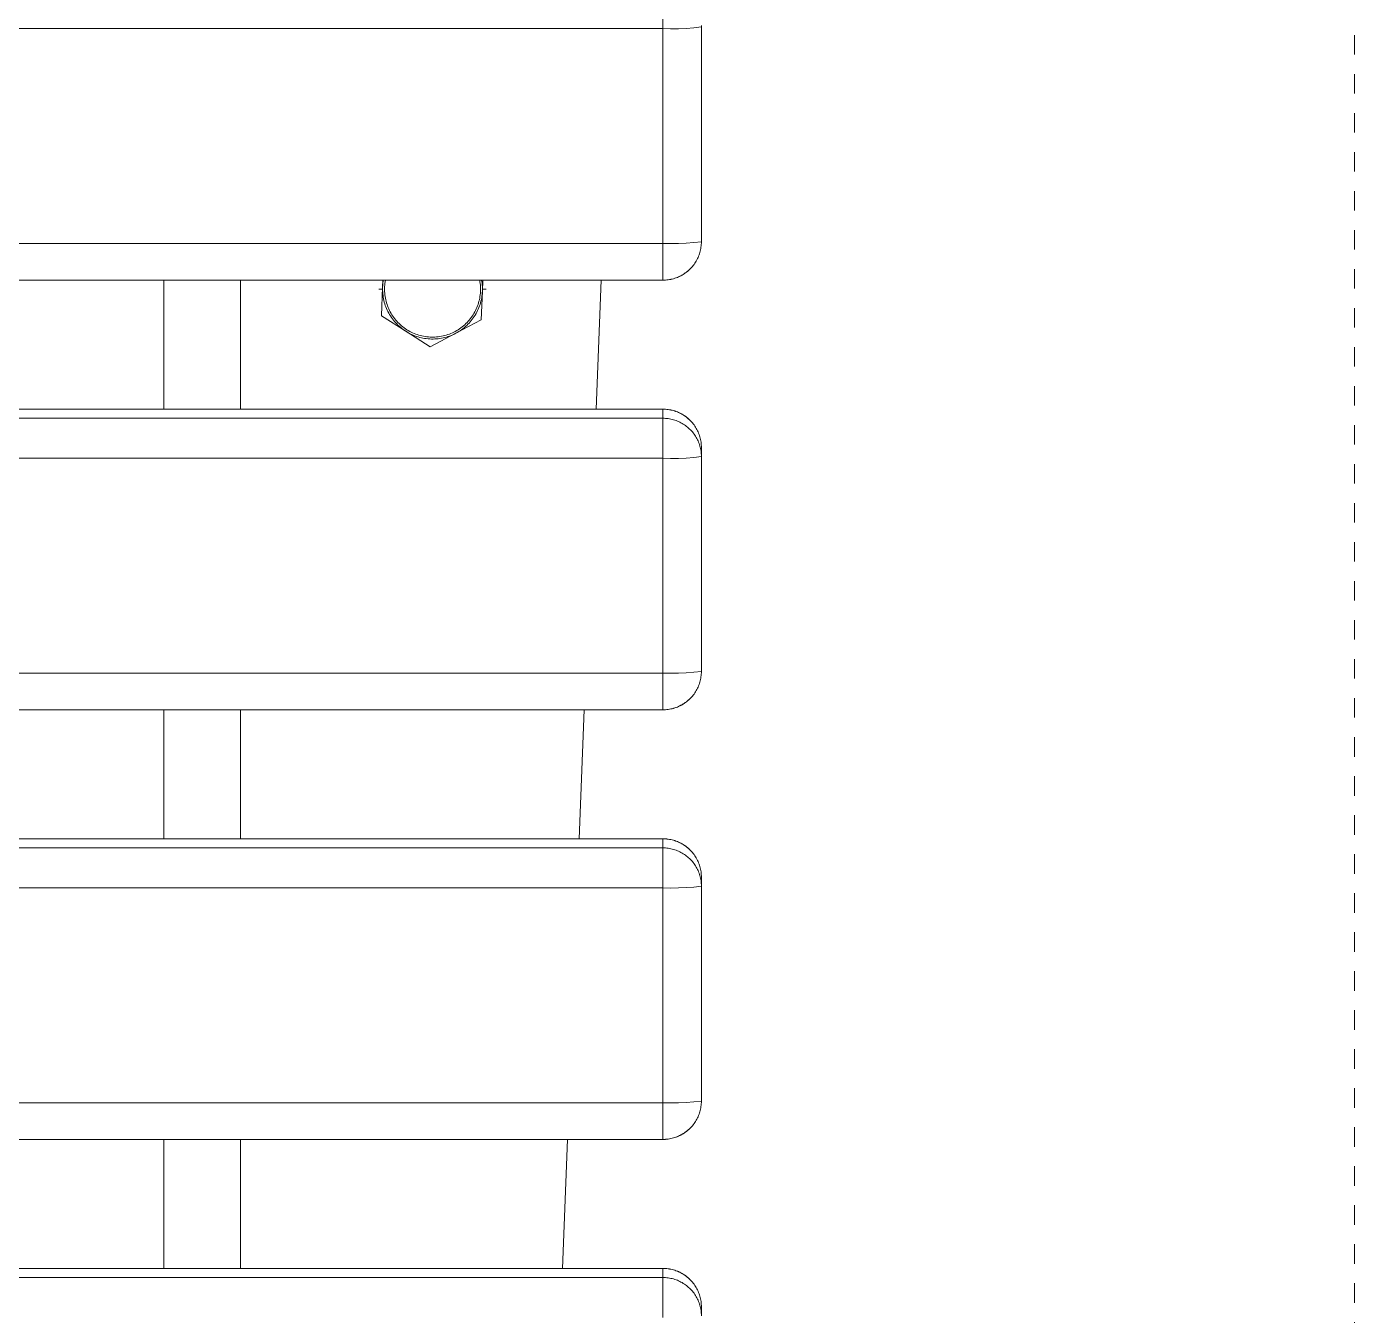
# Model space of a CAD drawing. Header units: inches. Extents: x -16 to 183, y -17 to 123.
# Drawn here: x 59.72 to 66.53, y 74.07 to 80.68 of the extents above; entities that cross this region are included whole.
import ezdxf

# ---------------------------------------------------------------- set-up
doc = ezdxf.new("R2010")
doc.units = ezdxf.units.IN
doc.linetypes.add('HIDDEN', pattern=[1.905, 1.27, -0.635])
doc.layers.add('ZANO_R', color=7, linetype='Continuous', lineweight=0)
doc.layers.add('ZANO_R_przerywana', color=250, linetype='HIDDEN', lineweight=0)

msp = doc.modelspace()

# ---------------------------------------------------------------- linework, layer by layer
at = {"layer": 'ZANO_R'}
for p, q in [((62.98564, 80.66803), (62.98564, 80.87301)), ((62.98564, 80.66803), (-7.48676, 80.66803)), ((62.98564, 79.56665), (62.98564, 80.66803)), ((62.98564, 80.66803), (63.02508, 80.66704)), ((63.02508, 80.66704), (63.06453, 80.66738)), ((63.06453, 80.66738), (63.10394, 80.66904)), ((63.10394, 80.66904), (63.14328, 80.67203)), ((63.14328, 80.67203), (63.18249, 80.67634)), ((63.18237, 80.68321), (63.18249, 80.67634)), ((63.18249, 79.6217), (63.18249, 80.67616)), ((-7.48676, 79.56665), (62.98564, 79.56665)), ((62.98564, 79.43175), (62.98564, 79.56665)), ((62.98564, 79.56665), (63.02508, 79.56566)), ((63.02508, 79.56566), (63.06453, 79.566)), ((63.06453, 79.566), (63.10394, 79.56766)), ((63.10394, 79.56766), (63.14328, 79.57065)), ((63.14328, 79.57065), (63.18249, 79.57496)), ((63.182, 79.56105), (63.1814, 79.55421)), ((63.18237, 79.56791), (63.182, 79.56105)), ((63.18249, 79.57478), (63.18237, 79.56791)), ((63.18249, 79.6217), (63.18249, 79.57496)), ((63.16542, 79.49477), (63.16251, 79.48855)), ((63.16811, 79.50109), (63.16542, 79.49477)), ((63.17057, 79.5075), (63.16811, 79.50109)), ((63.17281, 79.51399), (63.17057, 79.5075)), ((63.17483, 79.52056), (63.17281, 79.51399)), ((63.17661, 79.52719), (63.17483, 79.52056)), ((63.17816, 79.53388), (63.17661, 79.52719)), ((63.17947, 79.54062), (63.17816, 79.53388)), ((63.18055, 79.5474), (63.17947, 79.54062)), ((63.1814, 79.55421), (63.18055, 79.5474)), ((62.98564, 79.39027), (62.98564, 79.43175)), ((63.11211, 79.42411), (63.10677, 79.41979)), ((63.11618, 79.42775), (63.11101, 79.42333)), ((63.1173, 79.42862), (63.11211, 79.42411)), ((63.12119, 79.43234), (63.11618, 79.42775)), ((63.12232, 79.4333), (63.1173, 79.42862)), ((63.12718, 79.43815), (63.12232, 79.4333)), ((63.13187, 79.44317), (63.12718, 79.43815)), ((63.13637, 79.44835), (63.13187, 79.44317)), ((63.1407, 79.45368), (63.13637, 79.44835)), ((63.14483, 79.45917), (63.1407, 79.45368)), ((63.14877, 79.46479), (63.14483, 79.45917)), ((63.15252, 79.47055), (63.14877, 79.46479)), ((63.15606, 79.47643), (63.15252, 79.47055)), ((63.15939, 79.48243), (63.15606, 79.47643)), ((63.16251, 79.48855), (63.15939, 79.48243)), ((62.98564, 79.37811), (-7.48676, 79.37811)), ((62.98564, 79.37829), (0.78024, 79.37829)), ((60.42659, 78.71681), (60.42659, 79.37829)), ((60.82029, 78.71681), (60.82029, 79.37829)), ((61.54884, 79.34257), (61.55027, 79.37829)), ((61.54982, 79.35692), (61.54923, 79.34976)), ((61.55061, 79.36407), (61.54982, 79.35692)), ((61.5516, 79.37119), (61.55061, 79.36407)), ((61.55279, 79.37829), (61.5516, 79.37119)), ((61.56023, 79.36169), (61.55937, 79.35333)), ((61.56138, 79.37001), (61.56023, 79.36169)), ((61.5628, 79.37829), (61.56138, 79.37001)), ((62.04628, 79.37829), (62.04771, 79.37001)), ((62.04771, 79.37001), (62.04885, 79.36168)), ((62.04885, 79.36168), (62.04971, 79.35332)), ((62.05761, 79.37034), (62.05629, 79.37829)), ((62.05868, 79.36235), (62.05761, 79.37034)), ((62.0595, 79.35434), (62.05868, 79.36235)), ((62.06248, 79.37823), (62.06024, 79.32214)), ((62.64258, 78.71681), (62.66837, 79.37829)), ((62.98564, 79.38067), (62.98564, 79.39027)), ((62.98564, 79.37858), (62.98564, 79.38067)), ((62.98564, 79.37817), (62.98564, 79.37858)), ((62.99244, 79.3784), (62.98564, 79.37829)), ((62.99251, 79.37823), (62.98564, 79.37811)), ((62.98564, 79.37811), (62.98564, 79.37817)), ((62.98564, 79.37815), (62.98564, 79.37812)), ((62.98564, 79.37812), (62.98564, 79.37811)), ((62.98564, 79.37811), (62.98564, 79.37811)), ((62.99922, 79.37875), (62.99244, 79.3784)), ((62.99937, 79.37859), (62.99251, 79.37823)), ((63.00599, 79.37934), (62.99922, 79.37875)), ((63.00621, 79.37919), (62.99937, 79.37859)), ((63.01274, 79.38016), (63.00599, 79.37934)), ((63.01302, 79.38002), (63.00621, 79.37919)), ((63.01945, 79.38121), (63.01274, 79.38016)), ((63.01981, 79.3811), (63.01302, 79.38002)), ((63.02612, 79.38249), (63.01945, 79.38121)), ((63.02655, 79.38241), (63.01981, 79.3811)), ((63.03275, 79.384), (63.02612, 79.38249)), ((63.03324, 79.38395), (63.02655, 79.38241)), ((63.03931, 79.38574), (63.03275, 79.384)), ((63.03987, 79.38573), (63.03324, 79.38395)), ((63.04582, 79.3877), (63.03931, 79.38574)), ((63.04644, 79.38773), (63.03987, 79.38573)), ((63.05225, 79.38989), (63.04582, 79.3877)), ((63.05293, 79.38997), (63.04644, 79.38773)), ((63.05861, 79.3923), (63.05225, 79.38989)), ((63.05934, 79.39243), (63.05293, 79.38997)), ((63.06487, 79.39492), (63.05861, 79.3923)), ((63.06566, 79.39511), (63.05934, 79.39243)), ((63.07105, 79.39776), (63.06487, 79.39492)), ((63.07189, 79.39801), (63.06566, 79.39511)), ((63.07712, 79.40081), (63.07105, 79.39776)), ((63.07801, 79.40113), (63.07189, 79.39801)), ((63.08308, 79.40407), (63.07712, 79.40081)), ((63.08401, 79.40445), (63.07801, 79.40113)), ((63.08892, 79.40753), (63.08308, 79.40407)), ((63.0899, 79.40799), (63.08401, 79.40445)), ((63.09465, 79.4112), (63.08892, 79.40753)), ((63.09566, 79.41173), (63.0899, 79.40799)), ((63.10024, 79.41505), (63.09465, 79.4112)), ((63.10129, 79.41566), (63.09566, 79.41173)), ((63.1057, 79.4191), (63.10024, 79.41505)), ((63.10677, 79.41979), (63.10129, 79.41566)), ((63.11101, 79.42333), (63.1057, 79.4191)), ((61.54843, 79.33236), (61.52895, 79.33236)), ((61.54294, 79.19494), (61.54884, 79.34257)), ((61.54884, 79.34257), (61.54864, 79.33393)), ((61.54864, 79.33393), (61.54873, 79.32529)), ((61.54873, 79.32529), (61.54912, 79.31665)), ((61.54923, 79.34976), (61.54884, 79.34257)), ((61.54912, 79.31665), (61.54979, 79.30803)), ((61.54979, 79.30803), (61.55076, 79.29944)), ((61.55076, 79.29944), (61.55202, 79.29089)), ((61.55202, 79.29089), (61.55356, 79.28239)), ((61.5588, 79.34495), (61.55851, 79.33655)), ((61.55851, 79.33655), (61.55851, 79.32815)), ((61.55851, 79.32815), (61.5588, 79.31975)), ((61.55937, 79.35333), (61.5588, 79.34495)), ((61.5588, 79.31975), (61.55937, 79.31137)), ((61.55937, 79.31137), (61.56023, 79.30301)), ((61.56023, 79.30301), (61.56138, 79.29469)), ((61.56138, 79.29469), (61.56281, 79.28641)), ((62.0477, 79.29468), (62.04627, 79.2864)), ((62.04885, 79.303), (62.0477, 79.29468)), ((62.04971, 79.31136), (62.04885, 79.303)), ((62.04971, 79.35332), (62.05028, 79.34494)), ((62.05028, 79.31974), (62.04971, 79.31136)), ((62.05028, 79.34494), (62.05057, 79.33654)), ((62.05057, 79.32814), (62.05028, 79.31974)), ((62.05057, 79.33654), (62.05057, 79.32814)), ((62.06024, 79.32214), (62.05434, 79.17451)), ((62.05654, 79.28779), (62.0579, 79.29632)), ((62.0579, 79.29632), (62.05897, 79.3049)), ((62.05897, 79.3049), (62.05975, 79.31351)), ((62.06007, 79.3463), (62.0595, 79.35434)), ((62.05975, 79.31351), (62.06024, 79.32214)), ((62.06038, 79.33825), (62.06007, 79.3463)), ((62.06024, 79.32214), (62.06044, 79.33019)), ((62.06044, 79.33019), (62.06038, 79.33825)), ((62.08013, 79.33236), (62.06065, 79.33236)), ((61.55356, 79.28239), (61.55539, 79.27394)), ((61.55539, 79.27394), (61.55751, 79.26556)), ((61.55751, 79.26556), (61.5599, 79.25725)), ((61.5599, 79.25725), (61.56258, 79.24903)), ((61.56258, 79.24903), (61.56553, 79.24091)), ((61.56281, 79.28641), (61.56451, 79.27819)), ((61.56451, 79.27819), (61.5665, 79.27003)), ((61.56553, 79.24091), (61.56876, 79.23289)), ((61.5665, 79.27003), (61.56877, 79.26194)), ((61.56876, 79.23289), (61.57225, 79.22498)), ((61.56877, 79.26194), (61.57131, 79.25393)), ((61.57131, 79.25393), (61.57412, 79.24601)), ((61.57225, 79.22498), (61.57601, 79.2172)), ((61.57412, 79.24601), (61.57721, 79.2382)), ((61.57721, 79.2382), (61.58055, 79.23049)), ((61.58055, 79.23049), (61.58416, 79.2229)), ((61.58416, 79.2229), (61.58803, 79.21545)), ((62.02491, 79.22288), (62.02104, 79.21542)), ((62.02852, 79.23047), (62.02491, 79.22288)), ((62.03187, 79.23817), (62.02852, 79.23047)), ((62.03164, 79.21439), (62.03549, 79.22213)), ((62.03495, 79.24599), (62.03187, 79.23817)), ((62.03776, 79.25391), (62.03495, 79.24599)), ((62.03549, 79.22213), (62.03908, 79.22999)), ((62.04031, 79.26192), (62.03776, 79.25391)), ((62.03908, 79.22999), (62.04241, 79.23797)), ((62.04257, 79.27001), (62.04031, 79.26192)), ((62.04241, 79.23797), (62.04546, 79.24606)), ((62.04456, 79.27817), (62.04257, 79.27001)), ((62.04627, 79.2864), (62.04456, 79.27817)), ((62.04546, 79.24606), (62.04823, 79.25425)), ((62.04823, 79.25425), (62.05073, 79.26252)), ((62.05073, 79.26252), (62.05295, 79.27088)), ((62.05295, 79.27088), (62.05489, 79.2793)), ((62.05489, 79.2793), (62.05654, 79.28779)), ((61.66784, 79.11602), (61.54294, 79.19494)), ((61.57601, 79.2172), (61.58003, 79.20954)), ((61.58003, 79.20954), (61.58431, 79.20203)), ((61.58431, 79.20203), (61.58883, 79.19467)), ((61.58803, 79.21545), (61.59214, 79.20812)), ((61.58883, 79.19467), (61.59361, 79.18746)), ((61.59214, 79.20812), (61.59651, 79.20094)), ((61.59361, 79.18746), (61.59862, 79.18042)), ((61.59651, 79.20094), (61.60112, 79.19392)), ((61.59862, 79.18042), (61.60387, 79.17355)), ((61.60112, 79.19392), (61.60596, 79.18706)), ((61.60387, 79.17355), (61.60935, 79.16687)), ((61.60596, 79.18706), (61.61104, 79.18036)), ((61.60935, 79.16687), (61.61505, 79.16037)), ((61.61104, 79.18036), (61.61634, 79.17384)), ((61.61505, 79.16037), (61.62097, 79.15407)), ((61.61634, 79.17384), (61.62186, 79.16751)), ((61.62097, 79.15407), (61.62709, 79.14797)), ((61.62186, 79.16751), (61.62759, 79.16137)), ((61.62759, 79.16137), (61.63353, 79.15543)), ((61.63353, 79.15543), (61.63967, 79.1497)), ((62.05434, 79.17451), (61.92354, 79.1058)), ((61.96938, 79.14967), (61.97552, 79.1554)), ((61.97552, 79.1554), (61.98146, 79.16134)), ((61.98146, 79.16134), (61.9872, 79.16748)), ((61.98591, 79.15182), (61.9919, 79.15805)), ((61.9872, 79.16748), (61.99272, 79.17382)), ((61.9919, 79.15805), (61.99768, 79.16447)), ((61.99272, 79.17382), (61.99802, 79.18033)), ((61.99768, 79.16447), (62.00324, 79.17109)), ((61.99802, 79.18033), (62.0031, 79.18703)), ((62.0031, 79.18703), (62.00795, 79.19389)), ((62.00324, 79.17109), (62.00857, 79.1779)), ((62.00795, 79.19389), (62.01256, 79.20092)), ((62.00857, 79.1779), (62.01368, 79.18488)), ((62.01692, 79.20809), (62.01256, 79.20092)), ((62.01368, 79.18488), (62.01854, 79.19202)), ((62.02104, 79.21542), (62.01692, 79.20809)), ((62.01854, 79.19202), (62.02315, 79.19933)), ((62.02315, 79.19933), (62.02752, 79.20679)), ((62.02752, 79.20679), (62.03164, 79.21439)), ((61.62709, 79.14797), (61.63342, 79.14208)), ((61.63342, 79.14208), (61.63995, 79.13641)), ((61.63967, 79.1497), (61.646, 79.14417)), ((61.63995, 79.13641), (61.64666, 79.13096)), ((61.646, 79.14417), (61.65252, 79.13887)), ((61.64666, 79.13096), (61.65355, 79.12574)), ((61.65252, 79.13887), (61.65921, 79.1338)), ((61.65355, 79.12574), (61.66061, 79.12076)), ((61.65921, 79.1338), (61.66608, 79.12895)), ((61.66061, 79.12076), (61.66784, 79.11602)), ((61.66608, 79.12895), (61.6731, 79.12434)), ((61.66784, 79.11602), (61.67523, 79.11153)), ((61.79274, 79.0371), (61.66784, 79.11602)), ((61.6731, 79.12434), (61.68028, 79.11998)), ((61.67523, 79.11153), (61.68276, 79.10729)), ((61.68028, 79.11998), (61.6876, 79.11586)), ((61.68276, 79.10729), (61.69043, 79.1033)), ((61.6876, 79.11586), (61.69506, 79.11199)), ((61.69043, 79.1033), (61.69823, 79.09958)), ((61.69506, 79.11199), (61.70265, 79.10838)), ((61.69823, 79.09958), (61.70615, 79.09612)), ((61.70265, 79.10838), (61.71036, 79.10503)), ((61.70615, 79.09612), (61.71419, 79.09293)), ((61.71036, 79.10503), (61.71817, 79.10195)), ((61.71419, 79.09293), (61.72233, 79.09002)), ((61.71817, 79.10195), (61.72609, 79.09914)), ((61.72233, 79.09002), (61.73056, 79.08738)), ((61.72609, 79.09914), (61.7341, 79.09659)), ((61.73056, 79.08738), (61.73887, 79.08502)), ((61.7341, 79.09659), (61.74219, 79.09433)), ((61.73887, 79.08502), (61.74727, 79.08294)), ((61.74219, 79.09433), (61.75035, 79.09234)), ((61.75035, 79.09234), (61.75858, 79.09063)), ((61.75858, 79.09063), (61.76686, 79.0892)), ((61.76686, 79.0892), (61.77518, 79.08805)), ((61.77518, 79.08805), (61.78354, 79.08719)), ((61.78354, 79.08719), (61.79192, 79.08662)), ((61.79192, 79.08662), (61.80032, 79.08633)), ((61.92354, 79.1058), (61.79274, 79.0371)), ((61.80032, 79.08633), (61.80872, 79.08633)), ((61.80872, 79.08633), (61.81712, 79.08662)), ((61.81712, 79.08662), (61.8255, 79.08719)), ((61.8255, 79.08719), (61.83386, 79.08805)), ((61.83386, 79.08805), (61.84218, 79.08919)), ((61.84218, 79.08919), (61.85046, 79.09062)), ((61.85046, 79.09062), (61.85869, 79.09233)), ((61.85869, 79.09233), (61.86685, 79.09431)), ((61.85874, 79.08226), (61.86716, 79.08423)), ((61.86685, 79.09431), (61.87494, 79.09658)), ((61.86716, 79.08423), (61.8755, 79.08649)), ((61.87494, 79.09658), (61.88295, 79.09912)), ((61.8755, 79.08649), (61.88377, 79.08902)), ((61.88295, 79.09912), (61.89087, 79.10193)), ((61.88377, 79.08902), (61.89194, 79.09184)), ((61.89087, 79.10193), (61.89868, 79.10502)), ((61.89194, 79.09184), (61.90001, 79.09493)), ((61.89868, 79.10502), (61.90639, 79.10836)), ((61.90001, 79.09493), (61.90798, 79.09829)), ((61.90639, 79.10836), (61.91398, 79.11197)), ((61.90798, 79.09829), (61.91582, 79.10191)), ((61.91398, 79.11197), (61.92144, 79.11583)), ((61.91582, 79.10191), (61.92354, 79.1058)), ((61.92144, 79.11583), (61.92876, 79.11995)), ((61.92354, 79.1058), (61.93113, 79.10995)), ((61.92876, 79.11995), (61.93594, 79.12432)), ((61.93113, 79.10995), (61.93857, 79.11435)), ((61.93594, 79.12432), (61.94297, 79.12892)), ((61.93857, 79.11435), (61.94585, 79.11901)), ((61.94297, 79.12892), (61.94983, 79.13377)), ((61.94585, 79.11901), (61.95298, 79.1239)), ((61.94983, 79.13377), (61.95653, 79.13884)), ((61.95298, 79.1239), (61.95993, 79.12903)), ((61.95653, 79.13884), (61.96305, 79.14415)), ((61.95993, 79.12903), (61.96671, 79.1344)), ((61.96305, 79.14415), (61.96938, 79.14967)), ((61.96671, 79.1344), (61.97331, 79.13999)), ((61.97331, 79.13999), (61.97971, 79.1458)), ((61.97971, 79.1458), (61.98591, 79.15182)), ((61.74727, 79.08294), (61.75572, 79.08115)), ((61.75572, 79.08115), (61.76423, 79.07965)), ((61.76423, 79.07965), (61.77279, 79.07843)), ((61.77279, 79.07843), (61.78139, 79.0775)), ((61.78139, 79.0775), (61.79001, 79.07686)), ((61.79001, 79.07686), (61.79864, 79.07652)), ((61.79864, 79.07652), (61.80729, 79.07647)), ((61.80729, 79.07647), (61.81593, 79.0767)), ((61.81593, 79.0767), (61.82456, 79.07724)), ((61.82456, 79.07724), (61.83316, 79.07806)), ((61.83316, 79.07806), (61.84173, 79.07917)), ((61.84173, 79.07917), (61.85026, 79.08057)), ((61.85026, 79.08057), (61.85874, 79.08226)), ((-7.48676, 78.71698), (62.98564, 78.71698)), ((62.98564, 78.71681), (-7.48676, 78.71681)), ((62.98564, 78.71698), (62.99244, 78.71687)), ((62.98564, 78.71681), (62.98564, 78.71694)), ((62.98564, 78.67026), (62.98564, 78.71681)), ((62.98564, 78.71681), (62.99251, 78.71669)), ((62.99244, 78.71687), (62.99923, 78.71651)), ((62.99251, 78.71669), (62.99937, 78.71633)), ((62.99923, 78.71651), (63.00601, 78.71593)), ((62.99937, 78.71633), (63.00621, 78.71574)), ((63.00601, 78.71593), (63.01276, 78.71511)), ((63.00621, 78.71574), (63.01303, 78.71491)), ((63.01276, 78.71511), (63.01947, 78.71405)), ((63.01303, 78.71491), (63.01981, 78.71383)), ((63.01947, 78.71405), (63.02615, 78.71277)), ((63.01981, 78.71383), (63.02655, 78.71253)), ((63.02615, 78.71277), (63.03278, 78.71126)), ((63.02655, 78.71253), (63.03325, 78.71098)), ((63.03278, 78.71126), (63.03935, 78.70951)), ((63.03325, 78.71098), (63.03988, 78.70921)), ((63.03935, 78.70951), (63.04586, 78.70755)), ((63.03988, 78.70921), (63.04645, 78.7072)), ((63.04586, 78.70755), (63.0523, 78.70536)), ((63.04645, 78.7072), (63.05294, 78.70497)), ((63.0523, 78.70536), (63.05865, 78.70294)), ((63.05294, 78.70497), (63.05936, 78.70251)), ((63.05865, 78.70294), (63.06492, 78.70031)), ((63.05936, 78.70251), (63.06568, 78.69983)), ((63.06492, 78.70031), (63.0711, 78.69747)), ((63.06568, 78.69983), (63.07191, 78.69693)), ((63.0711, 78.69747), (63.07717, 78.69441)), ((63.07191, 78.69693), (63.07803, 78.69382)), ((63.07717, 78.69441), (63.08314, 78.69114)), ((63.07803, 78.69382), (63.08404, 78.69049)), ((63.08314, 78.69114), (63.08899, 78.68767)), ((63.08404, 78.69049), (63.08992, 78.68696)), ((63.08899, 78.68767), (63.09471, 78.68401)), ((63.08992, 78.68696), (63.09569, 78.68322)), ((63.09471, 78.68401), (63.10031, 78.68014)), ((63.09569, 78.68322), (63.10131, 78.67928)), ((63.10031, 78.68014), (63.10576, 78.67609)), ((63.10131, 78.67928), (63.1068, 78.67515)), ((63.10576, 78.67609), (63.11108, 78.67184)), ((-7.48676, 78.67026), (62.98564, 78.67026)), ((62.98564, 78.46527), (62.98564, 78.67026)), ((62.98564, 78.67026), (62.99251, 78.67014)), ((62.99251, 78.67014), (62.99937, 78.66978)), ((62.99937, 78.66978), (63.00621, 78.66919)), ((63.00621, 78.66919), (63.01303, 78.66836)), ((63.01303, 78.66836), (63.01981, 78.66728)), ((63.01981, 78.66728), (63.02655, 78.66598)), ((63.02655, 78.66598), (63.03325, 78.66443)), ((63.03325, 78.66443), (63.03988, 78.66266)), ((63.03988, 78.66266), (63.04645, 78.66065)), ((63.04645, 78.66065), (63.05294, 78.65842)), ((63.05294, 78.65842), (63.05936, 78.65596)), ((63.05936, 78.65596), (63.06568, 78.65328)), ((63.06568, 78.65328), (63.07191, 78.65038)), ((63.07191, 78.65038), (63.07803, 78.64727)), ((63.07803, 78.64727), (63.08404, 78.64394)), ((63.08404, 78.64394), (63.08992, 78.64041)), ((63.08992, 78.64041), (63.09569, 78.63667)), ((63.09569, 78.63667), (63.10131, 78.63273)), ((63.10131, 78.63273), (63.1068, 78.6286)), ((63.1068, 78.67515), (63.11214, 78.67083)), ((63.1068, 78.6286), (63.11214, 78.62428)), ((63.11108, 78.67184), (63.11624, 78.66742)), ((63.11214, 78.67083), (63.11733, 78.66633)), ((63.11214, 78.62428), (63.11733, 78.61978)), ((63.11624, 78.66742), (63.12125, 78.66282)), ((63.11733, 78.66633), (63.12235, 78.66165)), ((63.11733, 78.61978), (63.12235, 78.6151)), ((63.12235, 78.66165), (63.12721, 78.65679)), ((63.12235, 78.6151), (63.12721, 78.61024)), ((63.12721, 78.65679), (63.13189, 78.65177)), ((63.12721, 78.61024), (63.13189, 78.60522)), ((63.13189, 78.65177), (63.1364, 78.64659)), ((63.1364, 78.64659), (63.14073, 78.64125)), ((63.14073, 78.64125), (63.14486, 78.63577)), ((63.14486, 78.63577), (63.14881, 78.63015)), ((63.14881, 78.63015), (63.15255, 78.62439)), ((63.15255, 78.62439), (63.15609, 78.6185)), ((63.15609, 78.6185), (63.15942, 78.6125)), ((63.15942, 78.6125), (63.16254, 78.60638)), ((63.13189, 78.60522), (63.1364, 78.60004)), ((63.1364, 78.60004), (63.14073, 78.5947)), ((63.14073, 78.5947), (63.14486, 78.58922)), ((63.14486, 78.58922), (63.14881, 78.5836)), ((63.14881, 78.5836), (63.15255, 78.57784)), ((63.15255, 78.57784), (63.15609, 78.57195)), ((63.15609, 78.57195), (63.15942, 78.56595)), ((63.15942, 78.56595), (63.16254, 78.55983)), ((63.16254, 78.60638), (63.16545, 78.60016)), ((63.16254, 78.55983), (63.16545, 78.55361)), ((63.16545, 78.60016), (63.16813, 78.59384)), ((63.16545, 78.55361), (63.16813, 78.54729)), ((63.16813, 78.59384), (63.1706, 78.58742)), ((63.16813, 78.54729), (63.1706, 78.54087)), ((63.1706, 78.58742), (63.17284, 78.58093)), ((63.1706, 78.54087), (63.17284, 78.53438)), ((63.17284, 78.58093), (63.17485, 78.57436)), ((63.17485, 78.57436), (63.17663, 78.56773)), ((63.17663, 78.56773), (63.17818, 78.56104)), ((63.17818, 78.56104), (63.17949, 78.5543)), ((63.17949, 78.5543), (63.18057, 78.54752)), ((63.18057, 78.54752), (63.18141, 78.5407)), ((63.18141, 78.5407), (63.18201, 78.53386)), ((63.14328, 78.46927), (63.18249, 78.47358)), ((63.17284, 78.53438), (63.17485, 78.52781)), ((63.17485, 78.52781), (63.17663, 78.52118)), ((63.17663, 78.52118), (63.17818, 78.51449)), ((63.17818, 78.51449), (63.17949, 78.50775)), ((63.17949, 78.50775), (63.18057, 78.50097)), ((63.18057, 78.50097), (63.18141, 78.49415)), ((63.18141, 78.49415), (63.18201, 78.48731)), ((63.18201, 78.53386), (63.18237, 78.527)), ((63.18201, 78.48731), (63.18237, 78.48045)), ((63.18237, 78.527), (63.18249, 78.52013)), ((63.18237, 78.48045), (63.18249, 78.47358)), ((63.18249, 78.52013), (63.18249, 78.47795)), ((63.18249, 77.41894), (63.18249, 78.4734)), ((62.98564, 78.46527), (-7.48676, 78.46527)), ((62.98564, 77.36389), (62.98564, 78.46527)), ((62.98564, 78.46527), (63.02508, 78.46428)), ((63.02508, 78.46428), (63.06453, 78.46462)), ((63.06453, 78.46462), (63.10394, 78.46628)), ((63.10394, 78.46628), (63.14328, 78.46927)), ((63.18249, 77.41894), (63.18249, 77.37221)), ((-7.48676, 77.36389), (62.98564, 77.36389)), ((62.98564, 77.22899), (62.98564, 77.36389)), ((62.98564, 77.36389), (63.02508, 77.3629)), ((63.02508, 77.3629), (63.06453, 77.36324)), ((63.06453, 77.36324), (63.10394, 77.36491)), ((63.10394, 77.36491), (63.14328, 77.36789)), ((63.14328, 77.36789), (63.18249, 77.37221)), ((63.17483, 77.3178), (63.17281, 77.31123)), ((63.17661, 77.32443), (63.17483, 77.3178)), ((63.17816, 77.33112), (63.17661, 77.32443)), ((63.17947, 77.33786), (63.17816, 77.33112)), ((63.18055, 77.34464), (63.17947, 77.33786)), ((63.1814, 77.35146), (63.18055, 77.34464)), ((63.182, 77.3583), (63.1814, 77.35146)), ((63.18237, 77.36515), (63.182, 77.3583)), ((63.18249, 77.37202), (63.18237, 77.36515)), ((63.1407, 77.25093), (63.13637, 77.24559)), ((63.14483, 77.25641), (63.1407, 77.25093)), ((63.14877, 77.26203), (63.14483, 77.25641)), ((63.15252, 77.26779), (63.14877, 77.26203)), ((63.15606, 77.27367), (63.15252, 77.26779)), ((63.15939, 77.27968), (63.15606, 77.27367)), ((63.16251, 77.28579), (63.15939, 77.27968)), ((63.16542, 77.29202), (63.16251, 77.28579)), ((63.16811, 77.29833), (63.16542, 77.29202)), ((63.17057, 77.30474), (63.16811, 77.29833)), ((63.17281, 77.31123), (63.17057, 77.30474)), ((62.98564, 77.18752), (62.98564, 77.22899)), ((62.98564, 77.17792), (62.98564, 77.18752)), ((63.01945, 77.17845), (63.01274, 77.1774)), ((63.01981, 77.17834), (63.01302, 77.17727)), ((63.02612, 77.17973), (63.01945, 77.17845)), ((63.02655, 77.17965), (63.01981, 77.17834)), ((63.03275, 77.18124), (63.02612, 77.17973)), ((63.03324, 77.1812), (63.02655, 77.17965)), ((63.03931, 77.18298), (63.03275, 77.18124)), ((63.03987, 77.18297), (63.03324, 77.1812)), ((63.04582, 77.18494), (63.03931, 77.18298)), ((63.04644, 77.18498), (63.03987, 77.18297)), ((63.05225, 77.18713), (63.04582, 77.18494)), ((63.05293, 77.18721), (63.04644, 77.18498)), ((63.05861, 77.18954), (63.05225, 77.18713)), ((63.05934, 77.18967), (63.05293, 77.18721)), ((63.06487, 77.19216), (63.05861, 77.18954)), ((63.06566, 77.19235), (63.05934, 77.18967)), ((63.07105, 77.195), (63.06487, 77.19216)), ((63.07189, 77.19525), (63.06566, 77.19235)), ((63.07712, 77.19806), (63.07105, 77.195)), ((63.07801, 77.19837), (63.07189, 77.19525)), ((63.08308, 77.20131), (63.07712, 77.19806)), ((63.08401, 77.2017), (63.07801, 77.19837)), ((63.08892, 77.20478), (63.08308, 77.20131)), ((63.0899, 77.20523), (63.08401, 77.2017)), ((63.09465, 77.20844), (63.08892, 77.20478)), ((63.09566, 77.20897), (63.0899, 77.20523)), ((63.10024, 77.2123), (63.09465, 77.20844)), ((63.10129, 77.21291), (63.09566, 77.20897)), ((63.1057, 77.21634), (63.10024, 77.2123)), ((63.10677, 77.21704), (63.10129, 77.21291)), ((63.11101, 77.22058), (63.1057, 77.21634)), ((63.11211, 77.22136), (63.10677, 77.21704)), ((63.11618, 77.22499), (63.11101, 77.22058)), ((63.1173, 77.22586), (63.11211, 77.22136)), ((63.12119, 77.22958), (63.11618, 77.22499)), ((63.12232, 77.23054), (63.1173, 77.22586)), ((63.12718, 77.23539), (63.12232, 77.23054)), ((63.13187, 77.24041), (63.12718, 77.23539)), ((63.13637, 77.24559), (63.13187, 77.24041)), ((62.98564, 77.17553), (-7.48676, 77.17553)), ((62.98564, 77.17535), (-7.48676, 77.17535)), ((60.42659, 76.51405), (60.42659, 77.17553)), ((60.82029, 76.51405), (60.82029, 77.17553)), ((62.55672, 76.51405), (62.5825, 77.17553)), ((62.98564, 77.17583), (62.98564, 77.17792)), ((62.98564, 77.17541), (62.98564, 77.17583)), ((62.99244, 77.17565), (62.98564, 77.17553)), ((62.99251, 77.17547), (62.98564, 77.17535)), ((62.98564, 77.17536), (62.98564, 77.17541)), ((62.98564, 77.17539), (62.98564, 77.17536)), ((62.98564, 77.17536), (62.98564, 77.17536)), ((62.98564, 77.17536), (62.98564, 77.17536)), ((62.99922, 77.176), (62.99244, 77.17565)), ((62.99937, 77.17583), (62.99251, 77.17547)), ((63.00599, 77.17658), (62.99922, 77.176)), ((63.00621, 77.17643), (62.99937, 77.17583)), ((63.01274, 77.1774), (63.00599, 77.17658)), ((63.01302, 77.17727), (63.00621, 77.17643)), ((-7.48676, 76.51423), (62.98564, 76.51423)), ((62.98564, 76.51405), (-7.48676, 76.51405)), ((62.98564, 76.51423), (62.99244, 76.51411)), ((62.98564, 76.51405), (62.98564, 76.51419)), ((62.98564, 76.4675), (62.98564, 76.51405)), ((62.98564, 76.51405), (62.99251, 76.51393)), ((62.99244, 76.51411), (62.99923, 76.51376)), ((62.99251, 76.51393), (62.99937, 76.51358)), ((62.99923, 76.51376), (63.00601, 76.51317)), ((62.99937, 76.51358), (63.00621, 76.51298)), ((63.00601, 76.51317), (63.01276, 76.51235)), ((63.00621, 76.51298), (63.01303, 76.51215)), ((63.01276, 76.51235), (63.01947, 76.5113)), ((63.01303, 76.51215), (63.01981, 76.51108)), ((63.01947, 76.5113), (63.02615, 76.51001)), ((63.01981, 76.51108), (63.02655, 76.50977)), ((63.02615, 76.51001), (63.03278, 76.5085)), ((63.02655, 76.50977), (63.03325, 76.50823)), ((63.03278, 76.5085), (63.03935, 76.50676)), ((63.03325, 76.50823), (63.03988, 76.50645)), ((63.03935, 76.50676), (63.04586, 76.50479)), ((63.03988, 76.50645), (63.04645, 76.50445)), ((63.04586, 76.50479), (63.0523, 76.5026)), ((63.04645, 76.50445), (63.05294, 76.50222)), ((63.0523, 76.5026), (63.05865, 76.50019)), ((63.05294, 76.50222), (63.05936, 76.49976)), ((63.05865, 76.50019), (63.06492, 76.49756)), ((63.05936, 76.49976), (63.06568, 76.49708)), ((-7.48676, 76.4675), (62.98564, 76.4675)), ((62.98564, 76.26251), (62.98564, 76.4675)), ((62.98564, 76.4675), (62.99251, 76.46738)), ((62.99251, 76.46738), (62.99937, 76.46703)), ((62.99937, 76.46703), (63.00621, 76.46643)), ((63.00621, 76.46643), (63.01303, 76.4656)), ((63.01303, 76.4656), (63.01981, 76.46453)), ((63.01981, 76.46453), (63.02655, 76.46322)), ((63.02655, 76.46322), (63.03325, 76.46168)), ((63.03325, 76.46168), (63.03988, 76.4599)), ((63.03988, 76.4599), (63.04645, 76.4579)), ((63.04645, 76.4579), (63.05294, 76.45567)), ((63.05294, 76.45567), (63.05936, 76.45321)), ((63.05936, 76.45321), (63.06568, 76.45053)), ((63.06492, 76.49756), (63.0711, 76.49471)), ((63.06568, 76.49708), (63.07191, 76.49418)), ((63.06568, 76.45053), (63.07191, 76.44763)), ((63.0711, 76.49471), (63.07717, 76.49165)), ((63.07191, 76.49418), (63.07803, 76.49106)), ((63.07191, 76.44763), (63.07803, 76.44451)), ((63.07717, 76.49165), (63.08314, 76.48839)), ((63.07803, 76.49106), (63.08404, 76.48773)), ((63.07803, 76.44451), (63.08404, 76.44118)), ((63.08314, 76.48839), (63.08899, 76.48492)), ((63.08404, 76.48773), (63.08992, 76.4842)), ((63.08404, 76.44118), (63.08992, 76.43765)), ((63.08899, 76.48492), (63.09471, 76.48125)), ((63.08992, 76.4842), (63.09569, 76.48046)), ((63.08992, 76.43765), (63.09569, 76.43391)), ((63.09471, 76.48125), (63.10031, 76.47738)), ((63.09569, 76.48046), (63.10131, 76.47652)), ((63.09569, 76.43391), (63.10131, 76.42997)), ((63.10031, 76.47738), (63.10576, 76.47333)), ((63.10131, 76.47652), (63.1068, 76.47239)), ((63.10131, 76.42997), (63.1068, 76.42584)), ((63.10576, 76.47333), (63.11108, 76.46909)), ((63.1068, 76.47239), (63.11214, 76.46807)), ((63.11108, 76.46909), (63.11624, 76.46467)), ((63.11214, 76.46807), (63.11733, 76.46357)), ((63.11624, 76.46467), (63.12125, 76.46007)), ((63.11733, 76.46357), (63.12235, 76.45889)), ((63.12235, 76.45889), (63.12721, 76.45403)), ((63.12721, 76.45403), (63.13189, 76.44901)), ((63.13189, 76.44901), (63.1364, 76.44383)), ((63.1364, 76.44383), (63.14073, 76.4385)), ((63.14073, 76.4385), (63.14486, 76.43301)), ((63.14486, 76.43301), (63.14881, 76.42739)), ((63.1068, 76.42584), (63.11214, 76.42152)), ((63.11214, 76.42152), (63.11733, 76.41702)), ((63.11733, 76.41702), (63.12235, 76.41234)), ((63.12235, 76.41234), (63.12721, 76.40748)), ((63.12721, 76.40748), (63.13189, 76.40246)), ((63.13189, 76.40246), (63.1364, 76.39728)), ((63.1364, 76.39728), (63.14073, 76.39195)), ((63.14073, 76.39195), (63.14486, 76.38646)), ((63.14486, 76.38646), (63.14881, 76.38084)), ((63.14881, 76.42739), (63.15255, 76.42163)), ((63.14881, 76.38084), (63.15255, 76.37508)), ((63.15255, 76.42163), (63.15609, 76.41575)), ((63.15255, 76.37508), (63.15609, 76.3692)), ((63.15609, 76.41575), (63.15942, 76.40974)), ((63.15609, 76.3692), (63.15942, 76.36319)), ((63.15942, 76.40974), (63.16254, 76.40362)), ((63.15942, 76.36319), (63.16254, 76.35707)), ((63.16254, 76.40362), (63.16545, 76.3974)), ((63.16545, 76.3974), (63.16813, 76.39108)), ((63.16813, 76.39108), (63.1706, 76.38467)), ((63.1706, 76.38467), (63.17284, 76.37818)), ((63.17284, 76.37818), (63.17485, 76.37161)), ((63.17485, 76.37161), (63.17663, 76.36498)), ((63.17663, 76.36498), (63.17818, 76.35828)), ((63.16254, 76.35707), (63.16545, 76.35085)), ((63.16545, 76.35085), (63.16813, 76.34453)), ((63.16813, 76.34453), (63.1706, 76.33812)), ((63.1706, 76.33812), (63.17284, 76.33163)), ((63.17284, 76.33163), (63.17485, 76.32506)), ((63.17485, 76.32506), (63.17663, 76.31843)), ((63.17663, 76.31843), (63.17818, 76.31173)), ((63.17818, 76.35828), (63.17949, 76.35154)), ((63.17818, 76.31173), (63.17949, 76.30499)), ((63.17949, 76.35154), (63.18057, 76.34476)), ((63.17949, 76.30499), (63.18057, 76.29821)), ((63.18057, 76.34476), (63.18141, 76.33794)), ((63.18057, 76.29821), (63.18141, 76.29139)), ((63.18141, 76.33794), (63.18201, 76.3311)), ((63.18201, 76.3311), (63.18237, 76.32424)), ((63.18237, 76.32424), (63.18249, 76.31738)), ((63.18249, 76.31738), (63.18249, 76.27519)), ((62.98564, 76.26251), (-7.48676, 76.26251)), ((62.98564, 75.16114), (62.98564, 76.26251)), ((62.98564, 76.26251), (63.02508, 76.26152)), ((63.02508, 76.26152), (63.06453, 76.26186)), ((63.06453, 76.26186), (63.10394, 76.26353)), ((63.10394, 76.26353), (63.14328, 76.26652)), ((63.14328, 76.26652), (63.18249, 76.27083)), ((63.18141, 76.29139), (63.18201, 76.28455)), ((63.18201, 76.28455), (63.18237, 76.27769)), ((63.18237, 76.27769), (63.18249, 76.27083)), ((63.18249, 75.21618), (63.18249, 76.27064)), ((63.18249, 75.21618), (63.18249, 75.16945)), ((-7.48676, 75.16114), (62.98564, 75.16114)), ((62.98564, 75.02624), (62.98564, 75.16114)), ((62.98564, 75.16114), (63.02508, 75.16015)), ((63.02508, 75.16015), (63.06453, 75.16048)), ((63.06453, 75.16048), (63.10394, 75.16215)), ((63.10394, 75.16215), (63.14328, 75.16514)), ((63.14328, 75.16514), (63.18249, 75.16945)), ((63.18055, 75.14189), (63.17947, 75.1351)), ((63.1814, 75.1487), (63.18055, 75.14189)), ((63.182, 75.15554), (63.1814, 75.1487)), ((63.18237, 75.1624), (63.182, 75.15554)), ((63.18249, 75.16926), (63.18237, 75.1624)), ((63.15606, 75.07092), (63.15252, 75.06503)), ((63.15939, 75.07692), (63.15606, 75.07092)), ((63.16251, 75.08304), (63.15939, 75.07692)), ((63.16542, 75.08926), (63.16251, 75.08304)), ((63.16811, 75.09558), (63.16542, 75.08926)), ((63.17057, 75.10199), (63.16811, 75.09558)), ((63.17281, 75.10848), (63.17057, 75.10199)), ((63.17483, 75.11504), (63.17281, 75.10848)), ((63.17661, 75.12167), (63.17483, 75.11504)), ((63.17816, 75.12836), (63.17661, 75.12167)), ((63.17947, 75.1351), (63.17816, 75.12836)), ((62.98564, 74.98476), (62.98564, 75.02624)), ((63.08892, 75.00202), (63.08308, 74.99856)), ((63.0899, 75.00248), (63.08401, 74.99894)), ((63.09465, 75.00568), (63.08892, 75.00202)), ((63.09566, 75.00621), (63.0899, 75.00248)), ((63.10024, 75.00954), (63.09465, 75.00568)), ((63.10129, 75.01015), (63.09566, 75.00621)), ((63.1057, 75.01359), (63.10024, 75.00954)), ((63.10677, 75.01428), (63.10129, 75.01015)), ((63.11101, 75.01782), (63.1057, 75.01359)), ((63.11211, 75.0186), (63.10677, 75.01428)), ((63.11618, 75.02224), (63.11101, 75.01782)), ((63.1173, 75.0231), (63.11211, 75.0186)), ((63.12119, 75.02683), (63.11618, 75.02224)), ((63.12232, 75.02778), (63.1173, 75.0231)), ((63.12718, 75.03264), (63.12232, 75.02778)), ((63.13187, 75.03766), (63.12718, 75.03264)), ((63.13637, 75.04284), (63.13187, 75.03766)), ((63.1407, 75.04817), (63.13637, 75.04284)), ((63.14483, 75.05365), (63.1407, 75.04817)), ((63.14877, 75.05928), (63.14483, 75.05365)), ((63.15252, 75.06503), (63.14877, 75.05928)), ((62.98564, 74.97277), (-7.48676, 74.97277)), ((62.98564, 74.9726), (-7.48676, 74.9726)), ((60.42659, 74.31129), (60.42659, 74.97277)), ((60.82029, 74.31129), (60.82029, 74.97277)), ((62.47085, 74.31129), (62.49664, 74.97277)), ((62.98564, 74.97516), (62.98564, 74.98476)), ((62.98564, 74.97307), (62.98564, 74.97516)), ((62.98564, 74.97266), (62.98564, 74.97307)), ((62.99244, 74.97289), (62.98564, 74.97277)), ((62.99251, 74.97272), (62.98564, 74.9726)), ((62.98564, 74.9726), (62.98564, 74.97266)), ((62.98564, 74.97264), (62.98564, 74.97261)), ((62.98564, 74.97261), (62.98564, 74.9726)), ((62.98564, 74.9726), (62.98564, 74.9726)), ((62.99922, 74.97324), (62.99244, 74.97289)), ((62.99937, 74.97308), (62.99251, 74.97272)), ((63.00599, 74.97383), (62.99922, 74.97324)), ((63.00621, 74.97368), (62.99937, 74.97308)), ((63.01274, 74.97464), (63.00599, 74.97383)), ((63.01302, 74.97451), (63.00621, 74.97368)), ((63.01945, 74.97569), (63.01274, 74.97464)), ((63.01981, 74.97559), (63.01302, 74.97451)), ((63.02612, 74.97698), (63.01945, 74.97569)), ((63.02655, 74.97689), (63.01981, 74.97559)), ((63.03275, 74.97849), (63.02612, 74.97698)), ((63.03324, 74.97844), (63.02655, 74.97689)), ((63.03931, 74.98022), (63.03275, 74.97849)), ((63.03987, 74.98021), (63.03324, 74.97844)), ((63.04582, 74.98219), (63.03931, 74.98022)), ((63.04644, 74.98222), (63.03987, 74.98021)), ((63.05225, 74.98438), (63.04582, 74.98219)), ((63.05293, 74.98446), (63.04644, 74.98222)), ((63.05861, 74.98678), (63.05225, 74.98438)), ((63.05934, 74.98692), (63.05293, 74.98446)), ((63.06487, 74.98941), (63.05861, 74.98678)), ((63.06566, 74.9896), (63.05934, 74.98692)), ((63.07105, 74.99225), (63.06487, 74.98941)), ((63.07189, 74.9925), (63.06566, 74.9896)), ((63.07712, 74.9953), (63.07105, 74.99225)), ((63.07801, 74.99561), (63.07189, 74.9925)), ((63.08308, 74.99856), (63.07712, 74.9953)), ((63.08401, 74.99894), (63.07801, 74.99561)), ((-7.48676, 74.31147), (62.98564, 74.31147)), ((62.98564, 74.31129), (-7.48676, 74.31129)), ((-7.48676, 74.26474), (62.98564, 74.26474)), ((62.98564, 74.31147), (62.99244, 74.31135)), ((62.98564, 74.31129), (62.98564, 74.31143)), ((62.98564, 74.26474), (62.98564, 74.31129)), ((62.98564, 74.31129), (62.99251, 74.31118)), ((62.98564, 74.05976), (62.98564, 74.26474)), ((62.98564, 74.26474), (62.99251, 74.26463)), ((62.99244, 74.31135), (62.99923, 74.311)), ((62.99251, 74.31118), (62.99937, 74.31082)), ((62.99251, 74.26463), (62.99937, 74.26427)), ((62.99923, 74.311), (63.00601, 74.31041)), ((62.99937, 74.31082), (63.00621, 74.31023)), ((62.99937, 74.26427), (63.00621, 74.26368)), ((63.00601, 74.31041), (63.01276, 74.30959)), ((63.00621, 74.31023), (63.01303, 74.30939)), ((63.00621, 74.26368), (63.01303, 74.26284)), ((63.01276, 74.30959), (63.01947, 74.30854)), ((63.01303, 74.30939), (63.01981, 74.30832)), ((63.01303, 74.26284), (63.01981, 74.26177)), ((63.01947, 74.30854), (63.02615, 74.30726)), ((63.01981, 74.30832), (63.02655, 74.30701)), ((63.01981, 74.26177), (63.02655, 74.26046)), ((63.02615, 74.30726), (63.03278, 74.30574)), ((63.02655, 74.30701), (63.03325, 74.30547)), ((63.02655, 74.26046), (63.03325, 74.25892)), ((63.03278, 74.30574), (63.03935, 74.304)), ((63.03325, 74.30547), (63.03988, 74.3037)), ((63.03325, 74.25892), (63.03988, 74.25715)), ((63.03935, 74.304), (63.04586, 74.30203)), ((63.03988, 74.3037), (63.04645, 74.30169)), ((63.03988, 74.25715), (63.04645, 74.25514)), ((63.04586, 74.30203), (63.0523, 74.29984)), ((63.04645, 74.30169), (63.05294, 74.29946)), ((63.04645, 74.25514), (63.05294, 74.25291)), ((63.0523, 74.29984), (63.05865, 74.29743)), ((63.05294, 74.29946), (63.05936, 74.297)), ((63.05294, 74.25291), (63.05936, 74.25045)), ((63.05865, 74.29743), (63.06492, 74.2948)), ((63.05936, 74.297), (63.06568, 74.29432)), ((63.06492, 74.2948), (63.0711, 74.29195)), ((63.06568, 74.29432), (63.07191, 74.29142)), ((63.0711, 74.29195), (63.07717, 74.2889)), ((63.07191, 74.29142), (63.07803, 74.2883)), ((63.07717, 74.2889), (63.08314, 74.28563)), ((63.07803, 74.2883), (63.08404, 74.28498)), ((63.08314, 74.28563), (63.08899, 74.28216)), ((63.08404, 74.28498), (63.08992, 74.28144)), ((63.08899, 74.28216), (63.09471, 74.27849)), ((63.08992, 74.28144), (63.09569, 74.2777)), ((63.09471, 74.27849), (63.10031, 74.27463)), ((63.09569, 74.2777), (63.10131, 74.27377)), ((63.10031, 74.27463), (63.10576, 74.27057)), ((63.10131, 74.27377), (63.1068, 74.26964)), ((63.10576, 74.27057), (63.11108, 74.26633)), ((63.1068, 74.26964), (63.11214, 74.26532)), ((63.11108, 74.26633), (63.11624, 74.26191)), ((63.11214, 74.26532), (63.11733, 74.26081)), ((63.11624, 74.26191), (63.12125, 74.25731)), ((63.11733, 74.26081), (63.12235, 74.25613)), ((63.12235, 74.25613), (63.12721, 74.25128)), ((63.05936, 74.25045), (63.06568, 74.24777)), ((63.06568, 74.24777), (63.07191, 74.24487)), ((63.07191, 74.24487), (63.07803, 74.24175)), ((63.07803, 74.24175), (63.08404, 74.23843)), ((63.08404, 74.23843), (63.08992, 74.23489)), ((63.08992, 74.23489), (63.09569, 74.23115)), ((63.09569, 74.23115), (63.10131, 74.22722)), ((63.10131, 74.22722), (63.1068, 74.22309)), ((63.1068, 74.22309), (63.11214, 74.21877)), ((63.11214, 74.21877), (63.11733, 74.21426)), ((63.11733, 74.21426), (63.12235, 74.20958)), ((63.12235, 74.20958), (63.12721, 74.20473)), ((63.12721, 74.25128), (63.13189, 74.24626)), ((63.12721, 74.20473), (63.13189, 74.19971)), ((63.13189, 74.24626), (63.1364, 74.24108)), ((63.13189, 74.19971), (63.1364, 74.19453)), ((63.1364, 74.24108), (63.14073, 74.23574)), ((63.1364, 74.19453), (63.14073, 74.18919)), ((63.14073, 74.23574), (63.14486, 74.23026)), ((63.14073, 74.18919), (63.14486, 74.18371)), ((63.14486, 74.23026), (63.14881, 74.22463)), ((63.14486, 74.18371), (63.14881, 74.17808)), ((63.14881, 74.22463), (63.15255, 74.21888)), ((63.15255, 74.21888), (63.15609, 74.21299)), ((63.15609, 74.21299), (63.15942, 74.20698)), ((63.15942, 74.20698), (63.16254, 74.20087)), ((63.16254, 74.20087), (63.16545, 74.19464)), ((63.16545, 74.19464), (63.16813, 74.18832)), ((63.16813, 74.18832), (63.1706, 74.18191)), ((63.14881, 74.17808), (63.15255, 74.17233)), ((63.15255, 74.17233), (63.15609, 74.16644)), ((63.15609, 74.16644), (63.15942, 74.16043)), ((63.15942, 74.16043), (63.16254, 74.15432)), ((63.16254, 74.15432), (63.16545, 74.14809)), ((63.16545, 74.14809), (63.16813, 74.14177)), ((63.16813, 74.14177), (63.1706, 74.13536)), ((63.1706, 74.18191), (63.17284, 74.17542)), ((63.1706, 74.13536), (63.17284, 74.12887)), ((63.17284, 74.17542), (63.17485, 74.16885)), ((63.17284, 74.12887), (63.17485, 74.1223)), ((63.17485, 74.16885), (63.17663, 74.16222)), ((63.17485, 74.1223), (63.17663, 74.11567)), ((63.17663, 74.16222), (63.17818, 74.15553)), ((63.17663, 74.11567), (63.17818, 74.10898)), ((63.17818, 74.15553), (63.17949, 74.14879)), ((63.17949, 74.14879), (63.18057, 74.142)), ((63.18057, 74.142), (63.18141, 74.13519)), ((63.18141, 74.13519), (63.18201, 74.12835)), ((63.18201, 74.12835), (63.18237, 74.12149)), ((63.18237, 74.12149), (63.18249, 74.11462)), ((63.17818, 74.10898), (63.17949, 74.10224)), ((63.17949, 74.10224), (63.18057, 74.09545)), ((63.18057, 74.09545), (63.18141, 74.08864)), ((63.18141, 74.08864), (63.18201, 74.0818)), ((63.18201, 74.0818), (63.18237, 74.07494)), ((63.18237, 74.07494), (63.18249, 74.06807)), ((63.18249, 74.11462), (63.18249, 74.07244))]:
    msp.add_line(p, q, dxfattribs=at)
at = {"layer": 'ZANO_R_przerywana', "ltscale": 0.05}
msp.add_line((66.52967, 85.43516), (66.52967, 38.1911), dxfattribs=at)

doc.saveas('drawing.dxf')
